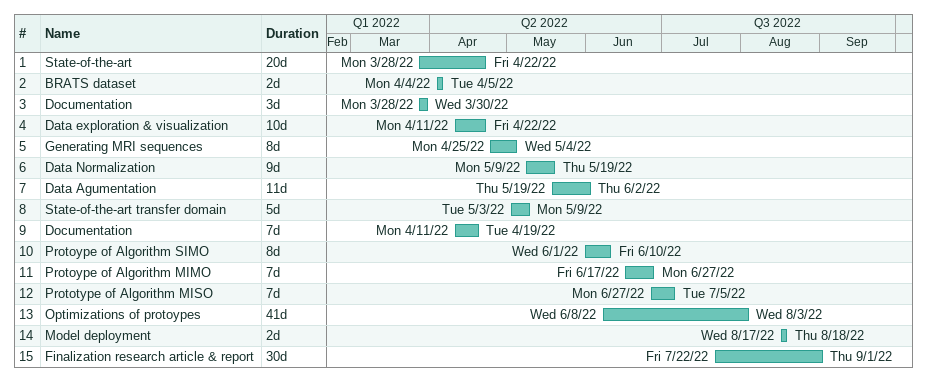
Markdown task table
| ID | Task | Duration | Start | Finish |
|---|---|---|---|---|
| 1 | State-of-the-art | 20d | 2022-03-28 | 2022-04-22 |
| 2 | BRATS dataset | 2d | 2022-04-04 | 2022-04-05 |
| 3 | Documentation | 3d | 2022-03-28 | 2022-03-30 |
| 4 | Data exploration & visualization | 10d | 2022-04-11 | 2022-04-22 |
| 5 | Generating MRI sequences | 8d | 2022-04-25 | 2022-05-04 |
| 6 | Data Normalization | 9d | 2022-05-09 | 2022-05-19 |
| 7 | Data Agumentation | 11d | 2022-05-19 | 2022-06-02 |
| 8 | State-of-the-art transfer domain | 5d | 2022-05-03 | 2022-05-09 |
| 9 | Documentation | 7d | 2022-04-11 | 2022-04-19 |
| 10 | Protoype of Algorithm SIMO | 8d | 2022-06-01 | 2022-06-10 |
| 11 | Protoype of Algorithm MIMO | 7d | 2022-06-17 | 2022-06-27 |
| 12 | Prototype of Algorithm MISO | 7d | 2022-06-27 | 2022-07-05 |
| 13 | Optimizations of protoypes | 41d | 2022-06-08 | 2022-08-03 |
| 14 | Model deployment | 2d | 2022-08-17 | 2022-08-18 |
| 15 | Finalization research article & report | 30d | 2022-07-22 | 2022-09-01 |
